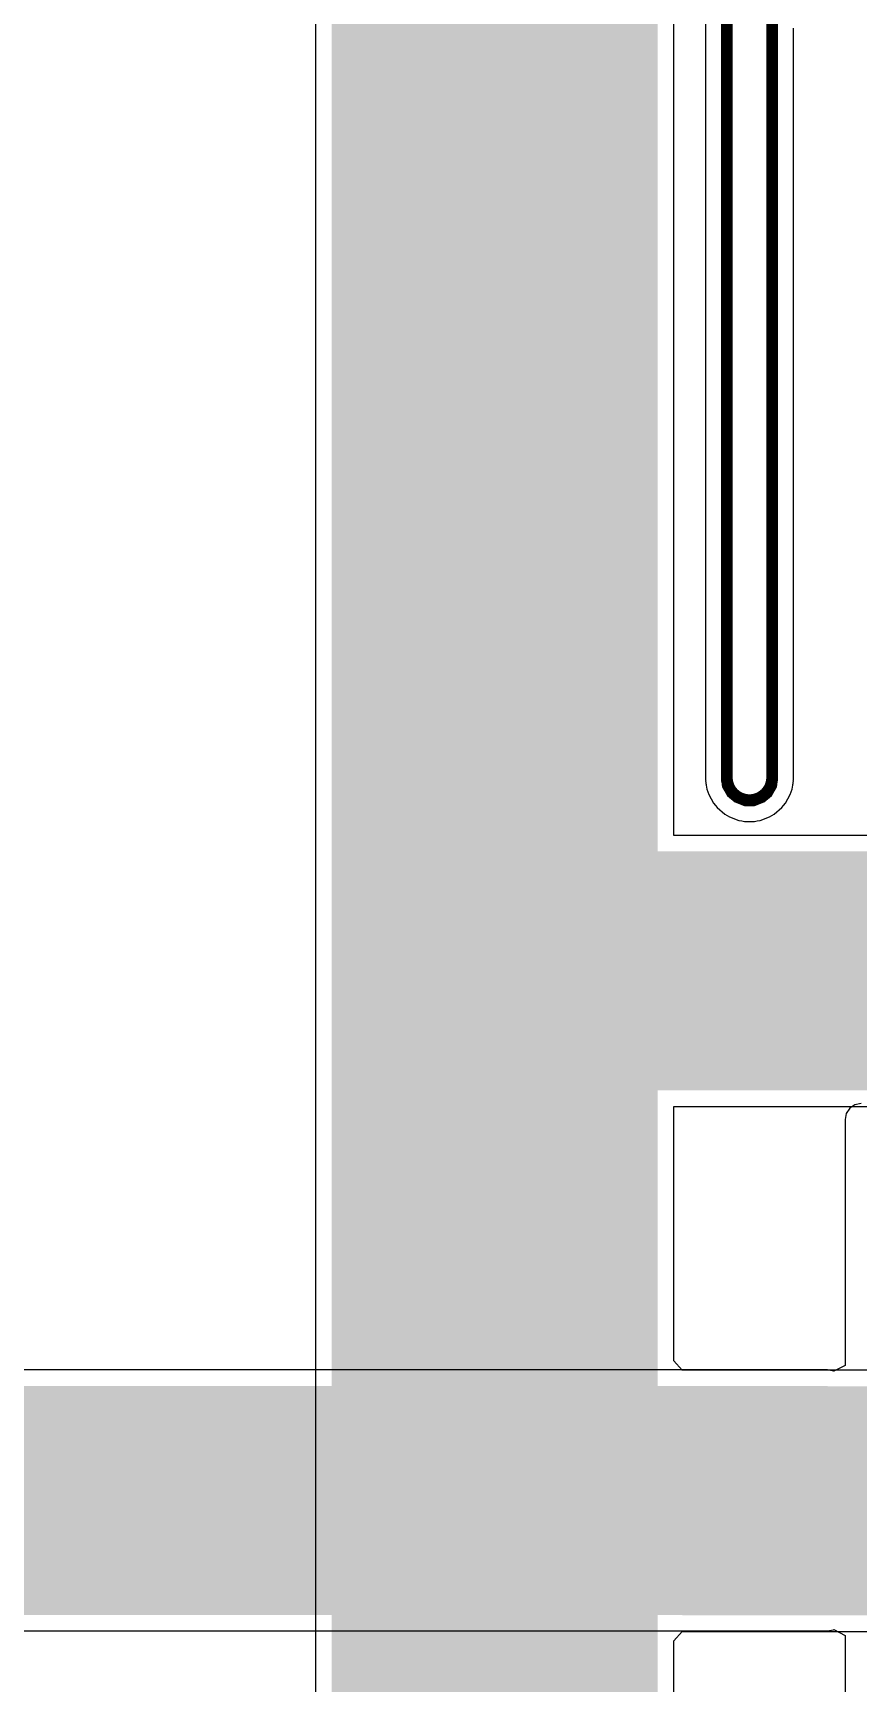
# Model space of a CAD drawing. Header units: millimetres. Extents: x -5 to 123, y 0 to 98.
# Drawn here: x 57.67 to 67.05, y 62.02 to 80.78 of the extents above; entities that cross this region are included whole.
import ezdxf

# ---------------------------------------------------------------- set-up
doc = ezdxf.new("R2010")
doc.units = ezdxf.units.MM
for name, color, linetype in [('BottomLayer', 5, 'Continuous'), ('BottomSolder', 6, 'Continuous'), ('Mechanical2', 216, 'Continuous'), ('MultiLayer', 9, 'Continuous'), ('TopLayer', 1, 'Continuous'), ('TopSolder', 216, 'Continuous'), ('ViaHoleLayer', 16, 'Continuous')]:
    doc.layers.add(name, color=color, linetype=linetype)

msp = doc.modelspace()

# ---------------------------------------------------------------- hatches: boundary and pattern name
at = {"layer": 'BottomLayer'}
for points in [[(64.77000507999999, 87.83320507999998), (61.06160508, 87.83320507999998), (61.06160508, 9.398), (64.77000507999999, 9.398)], [(74.37120254, 68.75779999999999), (74.37120254, 71.4756), (61.46800254, 71.4756), (61.46800254, 68.75779999999999)], [(74.63774251999999, 65.3942431), (65.04940508, 65.3942431), (65.04940508, 62.78880253999999), (74.63774251999999, 62.78880253999999)]]:
    msp.add_hatch(color=5, dxfattribs=at).paths.add_polyline_path(points)
h = msp.add_hatch(color=5, dxfattribs=at)
edge = h.paths.add_edge_path()
edge.add_arc((65.4974687, 64.906398), 0.2999994, 0, 360)
h = msp.add_hatch(color=5, dxfattribs=at)
edge = h.paths.add_edge_path()
edge.add_arc((66.3194, 64.906398), 0.2999994, 0, 360)
h = msp.add_hatch(color=5, dxfattribs=at)
edge = h.paths.add_edge_path()
edge.add_arc((65.4974687, 64.076199), 0.2999994, 0, 360)
h = msp.add_hatch(color=5, dxfattribs=at)
edge = h.paths.add_edge_path()
edge.add_arc((66.3194, 64.076199), 0.2999994, 0, 360)
h = msp.add_hatch(color=5, dxfattribs=at)
edge = h.paths.add_edge_path()
edge.add_arc((65.4974687, 63.246), 0.2999994, 0, 360)
h = msp.add_hatch(color=5, dxfattribs=at)
edge = h.paths.add_edge_path()
edge.add_arc((66.3194, 63.246), 0.2999994, 0, 360)
at = {"layer": 'BottomSolder'}
h = msp.add_hatch(color=6, dxfattribs=at)
edge = h.paths.add_edge_path()
edge.add_arc((65.4974687, 64.906398), 0.4015993999999999, 0, 360)
h = msp.add_hatch(color=6, dxfattribs=at)
edge = h.paths.add_edge_path()
edge.add_arc((66.3194, 64.906398), 0.4015993999999999, 0, 360)
h = msp.add_hatch(color=6, dxfattribs=at)
edge = h.paths.add_edge_path()
edge.add_arc((65.4974687, 64.076199), 0.4015993999999999, 0, 360)
h = msp.add_hatch(color=6, dxfattribs=at)
edge = h.paths.add_edge_path()
edge.add_arc((66.3194, 64.076199), 0.4015993999999999, 0, 360)
h = msp.add_hatch(color=6, dxfattribs=at)
edge = h.paths.add_edge_path()
edge.add_arc((65.4974687, 63.246), 0.4015993999999999, 0, 360)
h = msp.add_hatch(color=6, dxfattribs=at)
edge = h.paths.add_edge_path()
edge.add_arc((66.3194, 63.246), 0.4015993999999999, 0, 360)
at = {"layer": 'TopLayer'}
msp.add_hatch(color=1, dxfattribs=at).paths.add_polyline_path([(66.70040508, 65.39903862), (50.64760507999999, 65.39903862), (50.64760507999999, 62.79359805999999), (66.70040508, 62.79359805999999)])
h = msp.add_hatch(color=1, dxfattribs=at)
edge = h.paths.add_edge_path()
edge.add_arc((65.4974687, 64.906398), 0.2999994, 0, 360)
h = msp.add_hatch(color=1, dxfattribs=at)
edge = h.paths.add_edge_path()
edge.add_arc((66.3194, 64.906398), 0.2999994, 0, 360)
h = msp.add_hatch(color=1, dxfattribs=at)
edge = h.paths.add_edge_path()
edge.add_arc((65.4974687, 64.076199), 0.2999994, 0, 360)
h = msp.add_hatch(color=1, dxfattribs=at)
edge = h.paths.add_edge_path()
edge.add_arc((66.3194, 64.076199), 0.2999994, 0, 360)
h = msp.add_hatch(color=1, dxfattribs=at)
edge = h.paths.add_edge_path()
edge.add_arc((65.4974687, 63.246), 0.2999994, 0, 360)
h = msp.add_hatch(color=1, dxfattribs=at)
edge = h.paths.add_edge_path()
edge.add_arc((66.3194, 63.246), 0.2999994, 0, 360)
at = {"layer": 'TopSolder'}
h = msp.add_hatch(color=216, dxfattribs=at)
edge = h.paths.add_edge_path()
edge.add_arc((65.4974687, 64.906398), 0.4015993999999999, 0, 360)
h = msp.add_hatch(color=216, dxfattribs=at)
edge = h.paths.add_edge_path()
edge.add_arc((66.3194, 64.906398), 0.4015993999999999, 0, 360)
h = msp.add_hatch(color=216, dxfattribs=at)
edge = h.paths.add_edge_path()
edge.add_arc((65.4974687, 64.076199), 0.4015993999999999, 0, 360)
h = msp.add_hatch(color=216, dxfattribs=at)
edge = h.paths.add_edge_path()
edge.add_arc((66.3194, 64.076199), 0.4015993999999999, 0, 360)
h = msp.add_hatch(color=216, dxfattribs=at)
edge = h.paths.add_edge_path()
edge.add_arc((65.4974687, 63.246), 0.4015993999999999, 0, 360)
h = msp.add_hatch(color=216, dxfattribs=at)
edge = h.paths.add_edge_path()
edge.add_arc((66.3194, 63.246), 0.4015993999999999, 0, 360)
at = {"layer": 'ViaHoleLayer'}
h = msp.add_hatch(color=16, dxfattribs=at)
edge = h.paths.add_edge_path()
edge.add_arc((65.4974687, 64.906398), 0.1499997, 0, 360)
h = msp.add_hatch(color=16, dxfattribs=at)
edge = h.paths.add_edge_path()
edge.add_arc((66.3194, 64.906398), 0.1499997, 0, 360)
h = msp.add_hatch(color=16, dxfattribs=at)
edge = h.paths.add_edge_path()
edge.add_arc((65.4974687, 64.076199), 0.1499997, 0, 360)
h = msp.add_hatch(color=16, dxfattribs=at)
edge = h.paths.add_edge_path()
edge.add_arc((66.3194, 64.076199), 0.1499997, 0, 360)
h = msp.add_hatch(color=16, dxfattribs=at)
edge = h.paths.add_edge_path()
edge.add_arc((65.4974687, 63.246), 0.1499997, 0, 360)
h = msp.add_hatch(color=16, dxfattribs=at)
edge = h.paths.add_edge_path()
edge.add_arc((66.3194, 63.246), 0.1499997, 0, 360)

# ---------------------------------------------------------------- linework, layer by layer
at = {"layer": 'BottomLayer'}
for p, q in [((60.88032274, 87.83320507999998), (60.88032274, 9.398)), ((64.95128742, 71.65688234), (64.95128742, 82.72431765999998)), ((65.31384702, 81.20533415999999), (65.31384702, 72.28565934)), ((66.3121737, 72.2884), (66.3121737, 80.83535013999999)), ((65.31384702, 72.28565934), (65.31537356, 72.27798091999999)), ((65.31537356, 72.27798091999999), (65.31450742, 72.27019582)), ((65.31450742, 72.27019582), (65.31497478, 72.26473481999999)), ((65.31497478, 72.26473481999999), (65.31716933999999, 72.25715038)), ((65.31716933999999, 72.25715038), (65.31697376, 72.24926875999999)), ((65.31697376, 72.24926875999999), (65.31790848, 72.24386872)), ((65.31790848, 72.24386872), (65.31968902, 72.239251)), ((65.31968902, 72.239251), (65.32112666, 72.22993428)), ((65.32112666, 72.22993428), (65.32119777999999, 72.22874302)), ((65.32119777999999, 72.22874302), (65.32146702, 72.22771431999999)), ((65.32146702, 72.22771431999999), (65.32836566, 72.1830154)), ((66.29764743999999, 72.1830154), (66.304541, 72.22768891999999)), ((66.304541, 72.22768891999999), (66.30479754, 72.22866428)), ((66.30479754, 72.22866428), (66.30486612, 72.22980473999999)), ((66.30486612, 72.22980473999999), (66.30632408, 72.2392383)), ((66.30632408, 72.2392383), (66.30810715999999, 72.24386872)), ((66.30810715999999, 72.24386872), (66.30904188, 72.24926622)), ((66.3088463, 72.25711227999999), (66.31103324, 72.26465354)), ((66.30904188, 72.24926622), (66.3088463, 72.25711227999999)), ((66.31062684, 72.27802156), (66.31217116, 72.28582698)), ((66.31150314, 72.270112), (66.31062684, 72.27802156)), ((66.31103324, 72.26465354), (66.31150314, 72.270112)), ((66.31216862, 72.2883746), (66.3121737, 72.2884)), ((66.31217116, 72.28582698), (66.31216862, 72.2883746)), ((65.32836566, 72.1830154), (65.33930036, 72.15301292)), ((65.33930036, 72.15301292), (65.34909459999999, 72.12255832)), ((65.34909459999999, 72.12255832), (65.40443103999999, 72.02305128)), ((66.22158205999999, 72.02305128), (66.2769185, 72.12255323999999)), ((66.2769185, 72.12255323999999), (66.28671528, 72.15301292)), ((66.28671528, 72.15301292), (66.29764743999999, 72.1830154)), ((65.40443103999999, 72.02305128), (65.42512441999999, 71.9986749)), ((65.42512441999999, 71.9986749), (65.44486022, 71.97353906)), ((65.44486022, 71.97353906), (65.5312888, 71.89942694)), ((65.5312888, 71.89942694), (65.55915768, 71.88374751999999)), ((65.55915768, 71.88374751999999), (65.5863814, 71.8670267)), ((65.5863814, 71.8670267), (65.693163, 71.82751191999999)), ((65.93284756, 71.82751191999999), (66.03962915999999, 71.86702416)), ((66.03962915999999, 71.86702416), (66.06689605999999, 71.88377038)), ((66.06689605999999, 71.88377038), (66.0947243, 71.89942694)), ((66.0947243, 71.89942694), (66.18115542, 71.97354159999999)), ((66.18115542, 71.97354159999999), (66.20089376, 71.99868251999999)), ((66.20089376, 71.99868251999999), (66.22158205999999, 72.02305128)), ((65.693163, 71.82751191999999), (65.72471995999999, 71.82248272)), ((65.72471995999999, 71.82248272), (65.75608387999999, 71.81624448)), ((65.75608387999999, 71.81624448), (65.8130129, 71.81624701999999)), ((65.8130129, 71.81624701999999), (65.86993684, 71.81624701999999)), ((65.86993684, 71.81624701999999), (65.90127535999999, 71.82248018)), ((65.90127535999999, 71.82248018), (65.93284756, 71.82751191999999)), ((74.37120254, 71.65688234), (64.95128742, 71.65688234)), ((64.95128742, 65.68363545999999), (64.95128742, 68.57651766)), ((64.95128742, 68.57651766), (74.37120254, 68.57651766)), ((65.04940762, 65.57552543999999), (64.95128742, 65.68363545999999)), ((74.63774251999999, 65.57552543999999), (65.04940762, 65.57552543999999)), ((64.95128742, 62.49940764), (65.04940762, 62.60751766)), ((64.95128742, 55.26342261999999), (64.95128742, 62.49940764)), ((65.04940762, 62.60751766), (74.63774251999999, 62.60751766))]:
    msp.add_line(p, q, dxfattribs=at)
at = {"layer": 'Mechanical2', "const_width": 0.127}
for points in [[(65.55901036, 72.3138), (65.55901036, 81.20541036)], [(66.06701036, 72.2884), (66.06701036, 80.93690188)]]:
    msp.add_lwpolyline(points, dxfattribs=at)
for points in [[(65.81301035999999, 72.06141036, -0.4142135623730951), (65.55901036, 72.31541036)], [(66.06701036, 72.31541036, -0.4142135623730951), (65.81301035999999, 72.06141036)]]:
    msp.add_lwpolyline(points, format="xyb", dxfattribs=at)
at = {"layer": 'Mechanical2', "const_width": 0.0635}
for points in [[(65.52726036, 72.31541036, 1), (65.59076035999999, 72.31541036, 1)], [(65.52726036, 72.3138, 1), (65.59076035999999, 72.3138, 1)], [(66.03526036, 72.31541036, 1), (66.09876036, 72.31541036, 1)], [(66.03526036, 72.2884, 1), (66.09876036, 72.2884, 1)], [(65.78126036, 72.06141036, 1), (65.84476036, 72.06141036, 1)], [(65.78126036, 72.06141036, 1), (65.84476036, 72.06141036, 1)]]:
    msp.add_lwpolyline(points, format="xyb", close=True, dxfattribs=at)
at = {"layer": 'MultiLayer'}
for p, q in [((65.49512935999999, 81.20541036), (65.49512935999999, 72.28839745999998)), ((65.49512935999999, 81.20541036), (65.49512935999999, 72.28839745999998)), ((66.13089135999999, 72.2884), (66.13089135999999, 80.91044016)), ((66.13089135999999, 72.2884), (66.13089135999999, 80.91044016)), ((65.49512935999999, 72.28839745999998), (65.49512935999999, 72.28565934)), ((65.49512935999999, 72.28839745999998), (65.49512935999999, 72.28565934)), ((65.49512935999999, 72.28565934), (65.49559672, 72.28020088)), ((65.49512935999999, 72.28565934), (65.49559672, 72.28020088)), ((65.49559672, 72.28020088), (65.49653144, 72.27480338)), ((65.49559672, 72.28020088), (65.49653144, 72.27480338)), ((65.49653144, 72.27480338), (65.49792336, 72.26950493999999)), ((65.49653144, 72.27480338), (65.49792336, 72.26950493999999)), ((65.49792336, 72.26950493999999), (65.49884537999999, 72.26692684)), ((65.49792336, 72.26950493999999), (65.49884537999999, 72.26692684)), ((65.49884537999999, 72.26692684), (65.49884537999999, 72.2669243)), ((65.49884537999999, 72.26692684), (65.49884537999999, 72.2669243)), ((65.49884537999999, 72.2669243), (65.50752709999999, 72.2106633)), ((65.49884537999999, 72.2669243), (65.50752709999999, 72.2106633)), ((66.11848599999999, 72.21066076), (66.12716772, 72.2669243)), ((66.11848599999999, 72.21066076), (66.12716772, 72.2669243)), ((66.12716772, 72.2669243), (66.12808974000001, 72.26950493999999)), ((66.12716772, 72.2669243), (66.12808974000001, 72.26950493999999)), ((66.12808974000001, 72.26950493999999), (66.1294842, 72.27480338)), ((66.12808974000001, 72.26950493999999), (66.1294842, 72.27480338)), ((66.1294842, 72.27480338), (66.13041892, 72.28020088)), ((66.1294842, 72.27480338), (66.13041892, 72.28020088)), ((66.13041892, 72.28020088), (66.13088882, 72.28565934)), ((66.13041892, 72.28020088), (66.13088882, 72.28565934)), ((66.13088628, 72.28839745999998), (66.13089135999999, 72.2884)), ((66.13088628, 72.28839745999998), (66.13089135999999, 72.2884)), ((66.13088882, 72.28565934), (66.13088628, 72.28839745999998)), ((66.13088882, 72.28565934), (66.13088628, 72.28839745999998)), ((65.50752709999999, 72.2106633), (65.56286354, 72.11115626)), ((65.50752709999999, 72.2106633), (65.56286354, 72.11115626)), ((65.56286354, 72.11115626), (65.64929466, 72.0370416)), ((65.56286354, 72.11115626), (65.64929466, 72.0370416)), ((65.64929466, 72.0370416), (65.75607626, 71.99752681999999)), ((65.64929466, 72.0370416), (65.75607626, 71.99752681999999)), ((65.86993684, 71.99752936), (65.97671844, 72.0370416)), ((65.86993684, 71.99752936), (65.97671844, 72.0370416)), ((65.97671844, 72.0370416), (66.06314956, 72.11115626)), ((65.97671844, 72.0370416), (66.06314956, 72.11115626)), ((66.06314956, 72.11115626), (66.11848599999999, 72.21066076)), ((66.06314956, 72.11115626), (66.11848599999999, 72.21066076)), ((65.75607626, 71.99752681999999), (65.81300527999998, 71.99752936)), ((65.75607626, 71.99752681999999), (65.81300527999998, 71.99752936)), ((65.81300527999998, 71.99752936), (65.81300782, 71.99752936)), ((65.81300527999998, 71.99752936), (65.81300782, 71.99752936)), ((65.81300782, 71.99752936), (65.86993684, 71.99752936)), ((65.81300782, 71.99752936), (65.86993684, 71.99752936))]:
    msp.add_line(p, q, dxfattribs=at)
at = {"layer": 'TopLayer'}
for p, q in [((65.31384702, 81.20533415999999), (65.31384702, 72.28565934)), ((66.3121737, 72.2884), (66.3121737, 80.83535013999999)), ((65.31384702, 72.28565934), (65.31537356, 72.27798091999999)), ((65.31537356, 72.27798091999999), (65.31450742, 72.27019582)), ((65.31450742, 72.27019582), (65.31497478, 72.26473481999999)), ((65.31497478, 72.26473481999999), (65.31716933999999, 72.25715038)), ((65.31716933999999, 72.25715038), (65.31697376, 72.24926875999999)), ((65.31697376, 72.24926875999999), (65.31790848, 72.24386872)), ((65.31790848, 72.24386872), (65.31968902, 72.239251)), ((65.31968902, 72.239251), (65.32112666, 72.22993428)), ((65.32112666, 72.22993428), (65.32119777999999, 72.22874302)), ((65.32119777999999, 72.22874302), (65.32146702, 72.22771431999999)), ((65.32146702, 72.22771431999999), (65.32836566, 72.1830154)), ((66.29764743999999, 72.1830154), (66.304541, 72.22768891999999)), ((66.304541, 72.22768891999999), (66.30479754, 72.22866428)), ((66.30479754, 72.22866428), (66.30486612, 72.22980473999999)), ((66.30486612, 72.22980473999999), (66.30632408, 72.2392383)), ((66.30632408, 72.2392383), (66.30810715999999, 72.24386872)), ((66.30810715999999, 72.24386872), (66.30904188, 72.24926622)), ((66.3088463, 72.25711227999999), (66.31103324, 72.26465354)), ((66.30904188, 72.24926622), (66.3088463, 72.25711227999999)), ((66.31062684, 72.27802156), (66.31217116, 72.28582698)), ((66.31150314, 72.270112), (66.31062684, 72.27802156)), ((66.31103324, 72.26465354), (66.31150314, 72.270112)), ((66.31216862, 72.2883746), (66.3121737, 72.2884)), ((66.31217116, 72.28582698), (66.31216862, 72.2883746)), ((65.32836566, 72.1830154), (65.33930036, 72.15301292)), ((65.33930036, 72.15301292), (65.34909459999999, 72.12255832)), ((65.34909459999999, 72.12255832), (65.40443103999999, 72.02305128)), ((66.22158205999999, 72.02305128), (66.2769185, 72.12255323999999)), ((66.2769185, 72.12255323999999), (66.28671528, 72.15301292)), ((66.28671528, 72.15301292), (66.29764743999999, 72.1830154)), ((65.40443103999999, 72.02305128), (65.42512441999999, 71.9986749)), ((65.42512441999999, 71.9986749), (65.44486022, 71.97353906)), ((65.44486022, 71.97353906), (65.5312888, 71.89942694)), ((65.5312888, 71.89942694), (65.55915768, 71.88374751999999)), ((65.55915768, 71.88374751999999), (65.5863814, 71.8670267)), ((65.5863814, 71.8670267), (65.693163, 71.82751191999999)), ((65.93284756, 71.82751191999999), (66.03962915999999, 71.86702416)), ((66.03962915999999, 71.86702416), (66.06689605999999, 71.88377038)), ((66.06689605999999, 71.88377038), (66.0947243, 71.89942694)), ((66.0947243, 71.89942694), (66.18115542, 71.97354159999999)), ((66.18115542, 71.97354159999999), (66.20089376, 71.99868251999999)), ((66.20089376, 71.99868251999999), (66.22158205999999, 72.02305128)), ((65.693163, 71.82751191999999), (65.72471995999999, 71.82248272)), ((65.72471995999999, 71.82248272), (65.75608387999999, 71.81624448)), ((65.75608387999999, 71.81624448), (65.8130129, 71.81624701999999)), ((65.8130129, 71.81624701999999), (65.86993684, 71.81624701999999)), ((65.86993684, 71.81624701999999), (65.90127535999999, 71.82248018)), ((65.90127535999999, 71.82248018), (65.93284756, 71.82751191999999)), ((66.91392256, 68.49697248), (66.90012274, 68.4276)), ((66.9532189, 68.55578617999998), (66.91392256, 68.49697248)), ((67.0120326, 68.59508251999999), (66.9532189, 68.55578617999998)), ((67.08140508, 68.60888234), (67.0120326, 68.59508251999999)), ((66.90012274, 68.4276), (66.90012274, 68.2752254)), ((66.90012274, 68.2752254), (66.90011765999999, 68.2752)), ((66.90011765999999, 68.2752), (66.90011765999999, 65.63136988)), ((66.70040508, 65.58032096), (50.64760507999999, 65.58032096)), ((66.76977756, 65.56652113999999), (66.70040508, 65.58032096)), ((66.77311766, 65.56429102), (66.76977756, 65.56652113999999)), ((66.90011765999999, 65.63136988), (66.77311766, 65.56429102)), ((50.64760507999999, 62.61231318), (66.70040508, 62.61231318)), ((66.70040508, 62.61231318), (66.76977756, 62.626113)), ((66.76977756, 62.626113), (66.77311766, 62.62834312)), ((66.77311766, 62.62834312), (66.90011765999999, 62.56126425999999)), ((66.90011765999999, 62.56126425999999), (66.90011765999999, 55.26342008))]:
    msp.add_line(p, q, dxfattribs=at)

doc.saveas('drawing.dxf')
